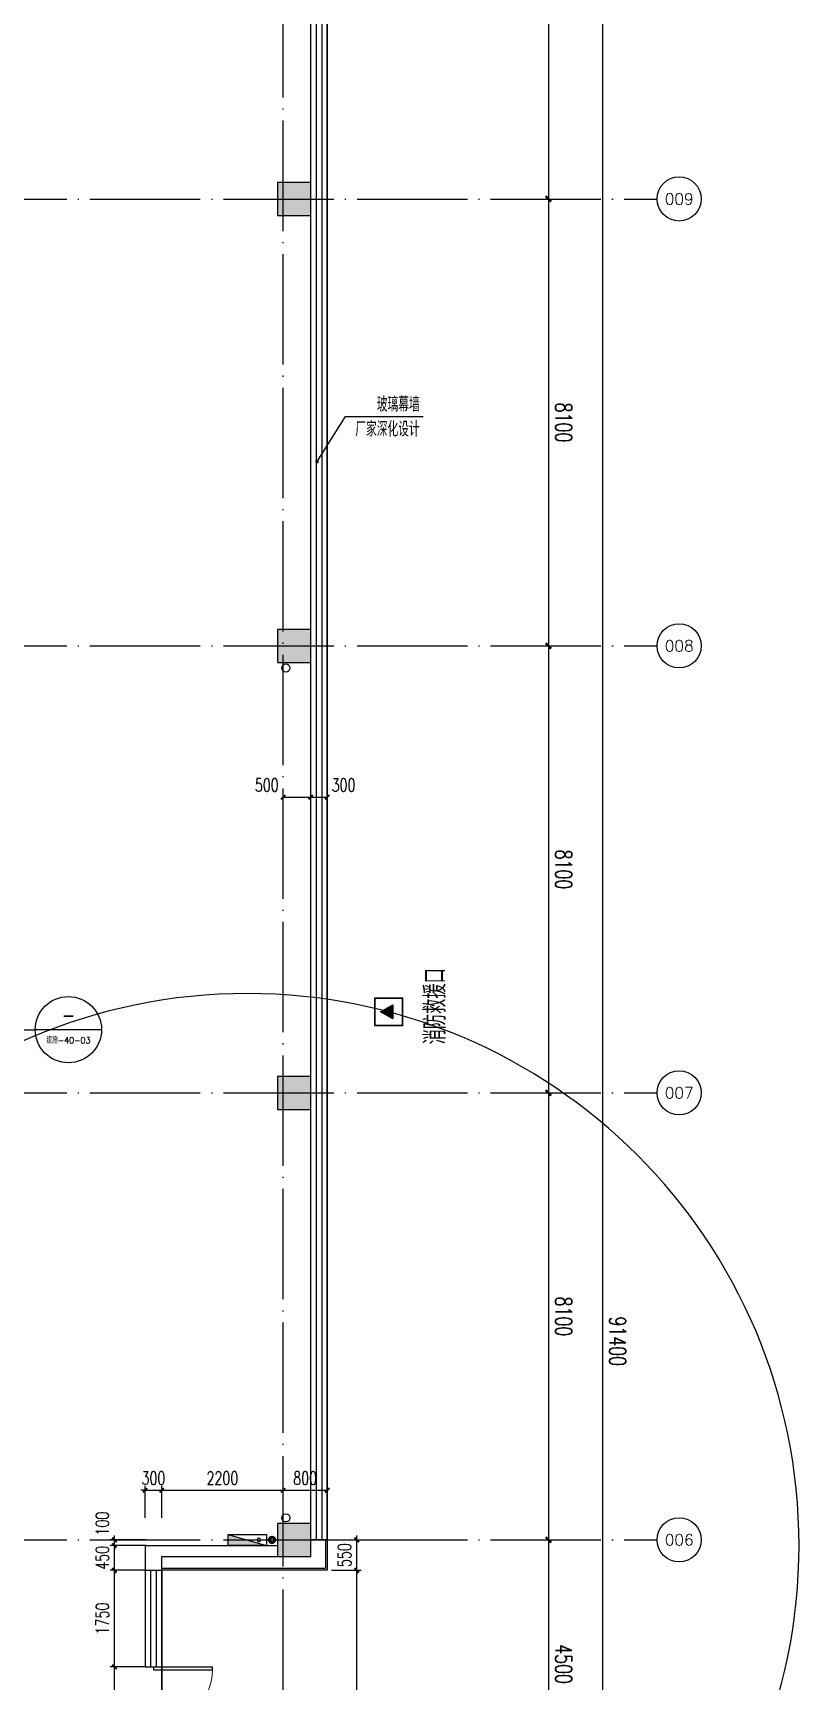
# Model space of a CAD drawing. Extents: x -1313754 to 847533, y 489853 to 941203.
# Drawn here: x -133387 to -119503, y 780662 to 810529 of the extents above; entities that cross this region are included whole.
import ezdxf
from ezdxf.enums import TextEntityAlignment as Align

# ---------------------------------------------------------------- set-up
doc = ezdxf.new("R2010")
doc.units = 0
doc.header["$LTSCALE"] = 1000
doc.header["$MEASUREMENT"] = 0
doc.linetypes.add('DOTE', pattern=[2.42, 2, -0.2, 0.02, -0.2])
doc.layers.get('Defpoints').update_dxf_attribs({"color": 210})
for name, color, linetype in [('10平面$0$WINDOW', 4, 'Continuous'), ('A-AXIS-D', 1, 'Continuous'), ('A-AXIS-DOTE', 14, 'DOTE'), ('A-AXIS-DP', 126, 'Continuous'), ('A-AXIS-SYMB', 3, 'Continuous'), ('A-CURTAIN', 134, 'Continuous'), ('A-DRAIN', 142, 'Continuous'), ('A-LIN-V', 9, 'Continuous'), ('A-TEXT', 61, 'Continuous'), ('A-WINDOW', 140, 'Continuous'), ('AS-COLN', 6, 'Continuous'), ('AS-WALL', 40, 'Continuous'), ('AS-结构边线层', 200, 'Continuous'), ('CURTWALL', 4, 'Continuous'), ('PUB_HATCH', 8, 'Continuous'), ('PUB_TEXT', 7, 'Continuous'), ('RP-N2-01$0$$0$A-WIND-J', 1, 'Continuous'), ('RP-N2-01$0$A-WIND-J', 3, 'Continuous'), ('SB_ZF消火栓', 10, 'Continuous'), ('WINDOW', 4, 'Continuous')]:
    doc.layers.add(name, color=color, linetype=linetype)
doc.layers.add('A-加建区域', color=47, linetype='Continuous', plot=False)
doc.layers.add('LG-ZF消防', color=1, linetype='Continuous', lineweight=60)
doc.styles.add('_TCH_AXIS', font='COMPLEX', dxfattribs={"bigfont": 'GBCBIG'})
doc.styles.add('_TCH_DIM', font='SIMPLEX', dxfattribs={"bigfont": 'GBCBIG'})
doc.styles.add('_TCH_DIM_T3', font='SIMPLEX', dxfattribs={"width": 0.705882, "bigfont": 'GBCBIG'})
doc.styles.add('A-DIM_T3', font='SIMPLEX', dxfattribs={"width": 0.705882, "bigfont": 'GBCBIG'})
doc.dimstyles.new('_TCH_ARCH&&100', dxfattribs={"dimtxt": 297.5, "dimasz": 100, "dimexe": 100, "dimexo": 100, "dimgap": 126.25, "dimtad": 1, "dimdec": 0, "dimzin": 0, "dimdsep": 46, "dimtxsty": '_TCH_DIM_T3', "dimblk": 'ARCHTICK', "dimcen": 0.09, "dimclrt": 7, "dimazin": 2, "dimtfac": 1, "dimtdec": 0, "dimtix": 1, "dimtmove": 2, "dimatfit": 3, "dimfxl": 0, "dimtolj": 1, "dimtzin": 0, "dimarcsym": 0})
doc.dimstyles.new('_TCH_ARCH&&80', dxfattribs={"dimtxt": 238, "dimasz": 80, "dimexe": 80, "dimexo": 80, "dimgap": 101, "dimtad": 1, "dimdec": 0, "dimzin": 0, "dimdsep": 46, "dimtxsty": '_TCH_DIM_T3', "dimblk": 'ARCHTICK', "dimcen": 0.09, "dimclrt": 7, "dimazin": 2, "dimtfac": 1, "dimtdec": 0, "dimtix": 1, "dimtmove": 2, "dimatfit": 3, "dimfxl": 0, "dimtolj": 1, "dimtzin": 0, "dimarcsym": 0})
doc.dimstyles.new('A-DIM&&100', dxfattribs={"dimtxt": 297.5, "dimasz": 100, "dimexe": 100, "dimexo": 100, "dimgap": 126.25, "dimtad": 1, "dimdec": 0, "dimzin": 0, "dimdsep": 46, "dimtxsty": 'A-DIM_T3', "dimblk": 'ARCHTICK', "dimcen": 0.09, "dimclrt": 7, "dimazin": 2, "dimtfac": 1, "dimtdec": 0, "dimtix": 1, "dimtmove": 2, "dimatfit": 3, "dimfxl": 0, "dimtolj": 1, "dimtzin": 0, "dimarcsym": 0})

# ---------------------------------------------------------------- blocks, each defined once
blk = doc.blocks.new('_ArchTick')
at = {"color": 0, "linetype": 'ByBlock', "const_width": 0.4}
blk.add_lwpolyline([(-0.5, -0.5), (0.5, 0.5)], dxfattribs=at)
blk = doc.blocks.new('*D1306')
at = {"layer": 'A-AXIS-D', "color": 0, "lineweight": -2}
for p, q in [((95776, 10800), (96792, 10800)), ((96692, 10800), (96692, 2700)), ((95776, 2700), (96792, 2700))]:
    blk.add_line(p, q, dxfattribs=at)
at = {"layer": 'Defpoints', "color": 0}
for p in [(95676, 10800), (95676, 2700), (96692, 2700)]:
    blk.add_point(p, dxfattribs=at)
at = {"layer": 'A-AXIS-D', "color": 0, "lineweight": -2, "xscale": 100, "yscale": 100, "zscale": 100}
for p, rotation in [((96692, 10800), 90), ((96692, 2700), 270)]:
    blk.add_blockref('_ArchTick', p, dxfattribs=dict(at, rotation=rotation))
at = {"layer": 'A-AXIS-D', "color": 7, "insert": (96967, 6750), "char_height": 297.5, "attachment_point": 5, "rotation": 270, "style": 'A-DIM_T3'}
blk.add_mtext('\\A1;8100', dxfattribs=at)
blk = doc.blocks.new('*D1307')
at = {"layer": 'A-AXIS-D', "color": 0, "lineweight": -2}
for p, q in [((95776, 2700), (96792, 2700)), ((96692, 2700), (96692, -5400)), ((95776, -5400), (96792, -5400))]:
    blk.add_line(p, q, dxfattribs=at)
at = {"layer": 'Defpoints', "color": 0}
for p in [(95676, 2700), (95676, -5400), (96692, -5400)]:
    blk.add_point(p, dxfattribs=at)
at = {"layer": 'A-AXIS-D', "color": 0, "lineweight": -2, "xscale": 100, "yscale": 100, "zscale": 100}
for p, rotation in [((96692, 2700), 90), ((96692, -5400), 270)]:
    blk.add_blockref('_ArchTick', p, dxfattribs=dict(at, rotation=rotation))
at = {"layer": 'A-AXIS-D', "color": 7, "insert": (96967, -1350), "char_height": 297.5, "attachment_point": 5, "rotation": 270, "style": 'A-DIM_T3'}
blk.add_mtext('\\A1;8100', dxfattribs=at)
blk = doc.blocks.new('*D1308')
at = {"layer": 'A-AXIS-D', "color": 0, "lineweight": -2}
for p, q in [((95776, -5400), (96792, -5400)), ((96692, -5400), (96692, -13500)), ((95776, -13500), (96792, -13500))]:
    blk.add_line(p, q, dxfattribs=at)
at = {"layer": 'Defpoints', "color": 0}
for p in [(95676, -5400), (95676, -13500), (96692, -13500)]:
    blk.add_point(p, dxfattribs=at)
at = {"layer": 'A-AXIS-D', "color": 0, "lineweight": -2, "xscale": 100, "yscale": 100, "zscale": 100}
for p, rotation in [((96692, -5400), 90), ((96692, -13500), 270)]:
    blk.add_blockref('_ArchTick', p, dxfattribs=dict(at, rotation=rotation))
at = {"layer": 'A-AXIS-D', "color": 7, "insert": (96967, -9450), "char_height": 297.5, "attachment_point": 5, "rotation": 270, "style": 'A-DIM_T3'}
blk.add_mtext('\\A1;8100', dxfattribs=at)
blk = doc.blocks.new('*D1309')
at = {"layer": 'A-AXIS-D', "color": 0, "lineweight": -2}
for p, q in [((95776, -13500), (96792, -13500)), ((96692, -13500), (96692, -21600)), ((95776, -21600), (96792, -21600))]:
    blk.add_line(p, q, dxfattribs=at)
at = {"layer": 'Defpoints', "color": 0}
for p in [(95676, -13500), (95676, -21600), (96692, -21600)]:
    blk.add_point(p, dxfattribs=at)
at = {"layer": 'A-AXIS-D', "color": 0, "lineweight": -2, "xscale": 100, "yscale": 100, "zscale": 100}
for p, rotation in [((96692, -13500), 90), ((96692, -21600), 270)]:
    blk.add_blockref('_ArchTick', p, dxfattribs=dict(at, rotation=rotation))
at = {"layer": 'A-AXIS-D', "color": 7, "insert": (96967, -17550), "char_height": 297.5, "attachment_point": 5, "rotation": 270, "style": 'A-DIM_T3'}
blk.add_mtext('\\A1;8100', dxfattribs=at)
blk = doc.blocks.new('*D1310')
at = {"layer": 'A-AXIS-D', "color": 0, "lineweight": -2}
for p, q in [((95776, -21600), (96792, -21600)), ((96692, -21600), (96692, -26100)), ((95776, -26100), (96792, -26100))]:
    blk.add_line(p, q, dxfattribs=at)
at = {"layer": 'Defpoints', "color": 0}
for p in [(95676, -21600), (95676, -26100), (96692, -26100)]:
    blk.add_point(p, dxfattribs=at)
at = {"layer": 'A-AXIS-D', "color": 0, "lineweight": -2, "xscale": 100, "yscale": 100, "zscale": 100}
for p, rotation in [((96692, -21600), 90), ((96692, -26100), 270)]:
    blk.add_blockref('_ArchTick', p, dxfattribs=dict(at, rotation=rotation))
at = {"layer": 'A-AXIS-D', "color": 7, "insert": (96967, -23850), "char_height": 297.5, "attachment_point": 5, "rotation": 270, "style": 'A-DIM_T3'}
blk.add_mtext('\\A1;4500', dxfattribs=at)
blk = doc.blocks.new('*D1367')
at = {"layer": 'A-AXIS-D', "color": 0, "lineweight": -2}
for p, q in [((95876, 27700), (97772, 27700)), ((97672, 27700), (97672, -63700)), ((95876, -63700), (97772, -63700))]:
    blk.add_line(p, q, dxfattribs=at)
at = {"layer": 'Defpoints', "color": 0}
for p in [(95776, 27700), (95776, -63700), (97672, -63700)]:
    blk.add_point(p, dxfattribs=at)
at = {"layer": 'A-AXIS-D', "color": 0, "lineweight": -2, "xscale": 100, "yscale": 100, "zscale": 100}
for p, rotation in [((97672, 27700), 90), ((97672, -63700), 270)]:
    blk.add_blockref('_ArchTick', p, dxfattribs=dict(at, rotation=rotation))
at = {"layer": 'A-AXIS-D', "color": 7, "insert": (97947, -18000), "char_height": 297.5, "attachment_point": 5, "rotation": 270, "style": '_TCH_DIM_T3'}
blk.add_mtext('\\A1;91400', dxfattribs=at)
blk = doc.blocks.new('43243')
at = {"layer": 'AS-结构边线层'}
blk.add_lwpolyline([(-143954, 832220), (-143954, 741420), (-143154, 741420), (-143154, 741720), (-140454, 741720), (-140454, 741420), (-128354, 741420), (-128354, 741420), (-128354, 741820), (-128054, 741820), (-128054, 774220), (-128354, 774220), (-128354, 774520), (-131054, 774520), (-131054, 782920), (-128354, 782920), (-128354, 783220), (-128054, 783220), (-128054, 818320)], dxfattribs=at)
blk = doc.blocks.new('RP-N2-01$0$$0$xfjy')
at = {"layer": 'RP-N2-01$0$$0$A-WIND-J'}
h = blk.add_hatch(color=256, dxfattribs=at)
h.dxf.hatch_style = 1
h.paths.add_polyline_path([(1141876, -26214), (1142135, -26214), (1142005, -25989)])
at = {"layer": 'RP-N2-01$0$$0$A-WIND-J', "const_width": 25}
blk.add_lwpolyline([(1141755, -25889), (1141755, -26389), (1142255, -26389), (1142255, -25889)], close=True, dxfattribs=at)
at = {"layer": 'RP-N2-01$0$$0$A-WIND-J'}
for points in [[(1141755, -26389), (1142255, -26389), (1142255, -25889), (1141755, -25889)], [(1141876, -26214), (1142135, -26214), (1142005, -25989)]]:
    blk.add_lwpolyline(points, close=True, dxfattribs=at)
blk = doc.blocks.new('RP-N2-01$0$xfjy')
at = {"layer": 'RP-N2-01$0$$0$A-WIND-J'}
blk.add_blockref('RP-N2-01$0$$0$xfjy', (0, 0), dxfattribs=at)
blk = doc.blocks.new('1232')
at = {"layer": 'RP-N2-01$0$A-WIND-J', "xscale": -1.000000000000001, "rotation": 90}
blk.add_blockref('RP-N2-01$0$xfjy', (-153079, 1934795, 0), dxfattribs=at)
at = {"layer": 'A-TEXT', "style": '_TCH_DIM'}
blk.add_text('消防救援口', height=384.1, rotation=90, dxfattribs=at).set_placement((-125907, 792200, 0))
blk = doc.blocks.new('3132')
at = {"layer": 'A-AXIS-SYMB'}
for p in [(-136921, 792466), (-132145, 792466)]:
    blk.add_line(p, (-133345, 792466), dxfattribs=at)
blk.add_circle((-132745, 792466), 600, dxfattribs=at)
at = {"layer": 'PUB_TEXT', "style": '_TCH_DIM'}
for s, height, width, p, p2 in [('-', 365, 0.777778, (-132867, 792554), (-132624, 792554)), ('建施-40-03', 114.3, 0.947735, (-133146, 792218), (-132345, 792218))]:
    blk.add_text(s, height=height, dxfattribs=dict(at, width=width)).set_placement(p, p2, align=Align.FIT)
blk = doc.blocks.new('A$C5D961328')
at = {"layer": 'SB_ZF消火栓'}
blk.add_hatch(color=256, dxfattribs=at).paths.add_polyline_path([(0, 40), (700, 40), (700, 240)])
at = {"layer": 'A-LIN-V', "ltscale": 500}
blk.add_circle((350, 40), 10001, dxfattribs=at)
at = {"layer": 'SB_ZF消火栓'}
for p, q in [((700, 240), (0, 240)), ((0, 240), (0, 40)), ((700, 240), (0, 40)), ((0, 40), (700, 40)), ((700, 240), (700, 40))]:
    blk.add_line(p, q, dxfattribs=at)
at = {"layer": 'SB_ZF消火栓', "color": 1}
blk.add_circle((140, 140), 32.5, dxfattribs=at)
blk = doc.blocks.new('43242343')
at = {"layer": 'LG-ZF消防', "linetype": 'Continuous'}
blk.add_circle((-129054, 783220), 50, dxfattribs=at)
blk = doc.blocks.new('234243242332')
at = {"layer": 'LG-ZF消防', "linetype": 'Continuous'}
blk.add_blockref('43242343', (0, 0), dxfattribs=at)
at = {"layer": 'SB_ZF消火栓', "xscale": -1}
blk.add_blockref('A$C5D961328', (-129154, 783080), dxfattribs=at)
blk = doc.blocks.new('3213121')
at = {"layer": 'A-DRAIN', "color": 3}
for centre in [(371196, 799020), (371196, 783620)]:
    blk.add_circle(centre, 75, dxfattribs=at)
blk = doc.blocks.new('w4324323333')
at = {"layer": 'AS-COLN'}
for p, q in [((-128354, 807820), (-128954, 807820)), ((-128954, 807820), (-128954, 807220)), ((-128354, 807220), (-128354, 807820)), ((-128954, 807220), (-128354, 807220)), ((-128354, 799720), (-128954, 799720)), ((-128954, 799720), (-128954, 799120)), ((-128354, 799120), (-128354, 799720)), ((-128954, 799120), (-128354, 799120)), ((-128354, 791620), (-128954, 791620)), ((-128954, 791620), (-128954, 791020)), ((-128354, 791020), (-128354, 791620)), ((-128954, 791020), (-128354, 791020)), ((-128354, 783520), (-128954, 783520)), ((-128954, 783520), (-128954, 782920)), ((-128354, 782920), (-128354, 783520)), ((-128954, 782920), (-128354, 782920))]:
    blk.add_line(p, q, dxfattribs=at)
blk = doc.blocks.new('*D596')
at = {"layer": 'A-AXIS-DP', "color": 0, "lineweight": -2}
for p, q in [((-127974, 782670), (-127440, 782670)), ((-127520, 774770), (-127520, 782670)), ((-127974, 774770), (-127440, 774770))]:
    blk.add_line(p, q, dxfattribs=at)
at = {"layer": 'Defpoints', "color": 0}
for p in [(-128054, 782670), (-127520, 782670), (-128054, 774770)]:
    blk.add_point(p, dxfattribs=at)
at = {"layer": 'A-AXIS-DP', "color": 0, "lineweight": -2, "xscale": 80, "yscale": 80, "zscale": 80}
for p, rotation in [((-127520, 782670), 90), ((-127520, 774770), 270)]:
    blk.add_blockref('_ArchTick', p, dxfattribs=dict(at, rotation=rotation))
at = {"layer": 'A-AXIS-DP', "color": 7, "insert": (-127740, 778720), "char_height": 238, "attachment_point": 5, "rotation": 90, "style": '_TCH_DIM_T3'}
blk.add_mtext('\\A1;7900', dxfattribs=at)
blk = doc.blocks.new('*D597')
at = {"layer": 'A-AXIS-DP', "color": 0, "lineweight": -2}
for p, q in [((-127974, 783220), (-127440, 783220)), ((-127520, 783220), (-127520, 783300)), ((-127520, 782670), (-127520, 783220)), ((-127974, 782670), (-127440, 782670)), ((-127520, 782670), (-127520, 782590))]:
    blk.add_line(p, q, dxfattribs=at)
at = {"layer": 'Defpoints', "color": 0}
for p in [(-128054, 783220), (-127520, 783220), (-128054, 782670)]:
    blk.add_point(p, dxfattribs=at)
at = {"layer": 'A-AXIS-DP', "color": 0, "lineweight": -2, "xscale": 80, "yscale": 80, "zscale": 80}
for p, rotation in [((-127520, 783220), 270), ((-127520, 782670), 90)]:
    blk.add_blockref('_ArchTick', p, dxfattribs=dict(at, rotation=rotation))
at = {"layer": 'A-AXIS-DP', "color": 7, "insert": (-127740, 782945), "char_height": 238, "attachment_point": 5, "rotation": 90, "style": '_TCH_DIM_T3'}
blk.add_mtext('\\A1;550', dxfattribs=at)
blk = doc.blocks.new('*D871')
at = {"layer": 'A-AXIS-DP', "color": 0, "lineweight": -2}
for p, q in [((-128854, 796150), (-128854, 796760)), ((-128854, 796680), (-128354, 796680)), ((-128354, 796150), (-128354, 796760))]:
    blk.add_line(p, q, dxfattribs=at)
at = {"layer": 'Defpoints', "color": 0}
for p in [(-128354, 796680), (-128854, 796070), (-128354, 796070)]:
    blk.add_point(p, dxfattribs=at)
at = {"layer": 'A-AXIS-DP', "color": 0, "lineweight": -2, "xscale": 80, "yscale": 80, "zscale": 80, "rotation": 180}
blk.add_blockref('_ArchTick', (-128854, 796680), dxfattribs=at)
at = {"layer": 'A-AXIS-DP', "color": 0, "lineweight": -2, "xscale": 80, "yscale": 80, "zscale": 80}
blk.add_blockref('_ArchTick', (-128354, 796680), dxfattribs=at)
at = {"layer": 'A-AXIS-DP', "color": 7, "insert": (-129150, 796900), "char_height": 238, "attachment_point": 5, "style": '_TCH_DIM_T3'}
blk.add_mtext('\\A1;500', dxfattribs=at)
blk = doc.blocks.new('*D872')
at = {"layer": 'A-AXIS-DP', "color": 0, "lineweight": -2}
for p, q in [((-128354, 796150), (-128354, 796760)), ((-128354, 796680), (-128054, 796680)), ((-128054, 796150), (-128054, 796760))]:
    blk.add_line(p, q, dxfattribs=at)
at = {"layer": 'Defpoints', "color": 0}
for p in [(-128054, 796680), (-128354, 796070), (-128054, 796070)]:
    blk.add_point(p, dxfattribs=at)
at = {"layer": 'A-AXIS-DP', "color": 0, "lineweight": -2, "xscale": 80, "yscale": 80, "zscale": 80, "rotation": 180}
blk.add_blockref('_ArchTick', (-128354, 796680), dxfattribs=at)
at = {"layer": 'A-AXIS-DP', "color": 0, "lineweight": -2, "xscale": 80, "yscale": 80, "zscale": 80}
blk.add_blockref('_ArchTick', (-128054, 796680), dxfattribs=at)
at = {"layer": 'A-AXIS-DP', "color": 7, "insert": (-127758, 796900), "char_height": 238, "attachment_point": 5, "style": '_TCH_DIM_T3'}
blk.add_mtext('\\A1;300', dxfattribs=at)
blk = doc.blocks.new('*D1064')
at = {"layer": 'A-AXIS-DP', "color": 0, "lineweight": -2}
for p, q in [((-131334, 780920), (-131990, 780920)), ((-131910, 776520), (-131910, 780920)), ((-131334, 776520), (-131990, 776520))]:
    blk.add_line(p, q, dxfattribs=at)
at = {"layer": 'Defpoints', "color": 0}
for p in [(-131910, 780920), (-131254, 780920), (-131254, 776520)]:
    blk.add_point(p, dxfattribs=at)
at = {"layer": 'A-AXIS-DP', "color": 0, "lineweight": -2, "xscale": 80, "yscale": 80, "zscale": 80}
for p, rotation in [((-131910, 780920), 90), ((-131910, 776520), 270)]:
    blk.add_blockref('_ArchTick', p, dxfattribs=dict(at, rotation=rotation))
at = {"layer": 'A-AXIS-DP', "color": 7, "insert": (-132130, 778720), "char_height": 238, "attachment_point": 5, "rotation": 90, "style": '_TCH_DIM_T3'}
blk.add_mtext('\\A1;4400', dxfattribs=at)
blk = doc.blocks.new('*D1065')
at = {"layer": 'A-AXIS-DP', "color": 0, "lineweight": -2}
for p, q in [((-131334, 782670), (-131990, 782670)), ((-131910, 780920), (-131910, 782670)), ((-131334, 780920), (-131990, 780920))]:
    blk.add_line(p, q, dxfattribs=at)
at = {"layer": 'Defpoints', "color": 0}
for p in [(-131910, 782670), (-131254, 782670), (-131254, 780920)]:
    blk.add_point(p, dxfattribs=at)
at = {"layer": 'A-AXIS-DP', "color": 0, "lineweight": -2, "xscale": 80, "yscale": 80, "zscale": 80}
for p, rotation in [((-131910, 782670), 90), ((-131910, 780920), 270)]:
    blk.add_blockref('_ArchTick', p, dxfattribs=dict(at, rotation=rotation))
at = {"layer": 'A-AXIS-DP', "color": 7, "insert": (-132130, 781795), "char_height": 238, "attachment_point": 5, "rotation": 90, "style": '_TCH_DIM_T3'}
blk.add_mtext('\\A1;1750', dxfattribs=at)
blk = doc.blocks.new('*D1066')
at = {"layer": 'A-AXIS-DP', "color": 0, "lineweight": -2}
for p, q in [((-131334, 783120), (-131990, 783120)), ((-131910, 783120), (-131910, 783200)), ((-131910, 782670), (-131910, 783120)), ((-131334, 782670), (-131990, 782670)), ((-131910, 782670), (-131910, 782590))]:
    blk.add_line(p, q, dxfattribs=at)
at = {"layer": 'Defpoints', "color": 0}
for p in [(-131910, 783120), (-131254, 783120), (-131254, 782670)]:
    blk.add_point(p, dxfattribs=at)
at = {"layer": 'A-AXIS-DP', "color": 0, "lineweight": -2, "xscale": 80, "yscale": 80, "zscale": 80}
for p, rotation in [((-131910, 783120), 270), ((-131910, 782670), 90)]:
    blk.add_blockref('_ArchTick', p, dxfattribs=dict(at, rotation=rotation))
at = {"layer": 'A-AXIS-DP', "color": 7, "insert": (-132130, 782895), "char_height": 238, "attachment_point": 5, "rotation": 90, "style": '_TCH_DIM_T3'}
blk.add_mtext('\\A1;450', dxfattribs=at)
blk = doc.blocks.new('*D1067')
at = {"layer": 'A-AXIS-DP', "color": 0, "lineweight": -2}
for p, q in [((-131334, 783220), (-131990, 783220)), ((-131334, 783120), (-131990, 783120)), ((-131910, 783220), (-131910, 783300)), ((-131910, 783120), (-131910, 783220)), ((-131910, 783120), (-131910, 783040))]:
    blk.add_line(p, q, dxfattribs=at)
at = {"layer": 'Defpoints', "color": 0}
for p in [(-131910, 783220), (-131254, 783220), (-131254, 783120)]:
    blk.add_point(p, dxfattribs=at)
at = {"layer": 'A-AXIS-DP', "color": 0, "lineweight": -2, "xscale": 80, "yscale": 80, "zscale": 80}
for p, rotation in [((-131910, 783220), 270), ((-131910, 783120), 90)]:
    blk.add_blockref('_ArchTick', p, dxfattribs=dict(at, rotation=rotation))
at = {"layer": 'A-AXIS-DP', "color": 7, "insert": (-132130, 783516), "char_height": 238, "attachment_point": 5, "rotation": 90, "style": '_TCH_DIM_T3'}
blk.add_mtext('\\A1;100', dxfattribs=at)
blk = doc.blocks.new('*D1068')
at = {"layer": 'A-AXIS-DP', "color": 0, "lineweight": -2}
for p, q in [((-128854, 783620), (-128854, 784200)), ((-128854, 784120), (-128054, 784120)), ((-128054, 783620), (-128054, 784200))]:
    blk.add_line(p, q, dxfattribs=at)
at = {"layer": 'Defpoints', "color": 0}
for p in [(-128054, 784120), (-128854, 783540), (-128054, 783540)]:
    blk.add_point(p, dxfattribs=at)
at = {"layer": 'A-AXIS-DP', "color": 0, "lineweight": -2, "xscale": 80, "yscale": 80, "zscale": 80, "rotation": 180}
blk.add_blockref('_ArchTick', (-128854, 784120), dxfattribs=at)
at = {"layer": 'A-AXIS-DP', "color": 0, "lineweight": -2, "xscale": 80, "yscale": 80, "zscale": 80}
blk.add_blockref('_ArchTick', (-128054, 784120), dxfattribs=at)
at = {"layer": 'A-AXIS-DP', "color": 7, "insert": (-128454, 784340), "char_height": 238, "attachment_point": 5, "style": '_TCH_DIM_T3'}
blk.add_mtext('\\A1;800', dxfattribs=at)
blk = doc.blocks.new('*D1069')
at = {"layer": 'A-AXIS-DP', "color": 0, "lineweight": -2}
for p, q in [((-131054, 783620), (-131054, 784200)), ((-131054, 784120), (-128854, 784120)), ((-128854, 783620), (-128854, 784200))]:
    blk.add_line(p, q, dxfattribs=at)
at = {"layer": 'Defpoints', "color": 0}
for p in [(-128854, 784120), (-131054, 783540), (-128854, 783540)]:
    blk.add_point(p, dxfattribs=at)
at = {"layer": 'A-AXIS-DP', "color": 0, "lineweight": -2, "xscale": 80, "yscale": 80, "zscale": 80, "rotation": 180}
blk.add_blockref('_ArchTick', (-131054, 784120), dxfattribs=at)
at = {"layer": 'A-AXIS-DP', "color": 0, "lineweight": -2, "xscale": 80, "yscale": 80, "zscale": 80}
blk.add_blockref('_ArchTick', (-128854, 784120), dxfattribs=at)
at = {"layer": 'A-AXIS-DP', "color": 7, "insert": (-129954, 784340), "char_height": 238, "attachment_point": 5, "style": '_TCH_DIM_T3'}
blk.add_mtext('\\A1;2200', dxfattribs=at)
blk = doc.blocks.new('*D1070')
at = {"layer": 'A-AXIS-DP', "color": 0, "lineweight": -2}
for p, q in [((-131354, 784120), (-131434, 784120)), ((-131354, 783620), (-131354, 784200)), ((-131354, 784120), (-131054, 784120)), ((-131054, 783620), (-131054, 784200)), ((-131054, 784120), (-130974, 784120))]:
    blk.add_line(p, q, dxfattribs=at)
at = {"layer": 'Defpoints', "color": 0}
for p in [(-131054, 784120), (-131354, 783540), (-131054, 783540)]:
    blk.add_point(p, dxfattribs=at)
at = {"layer": 'A-AXIS-DP', "color": 0, "lineweight": -2, "xscale": 80, "yscale": 80, "zscale": 80}
blk.add_blockref('_ArchTick', (-131354, 784120), dxfattribs=at)
at = {"layer": 'A-AXIS-DP', "color": 0, "lineweight": -2, "xscale": 80, "yscale": 80, "zscale": 80, "rotation": 180}
blk.add_blockref('_ArchTick', (-131054, 784120), dxfattribs=at)
at = {"layer": 'A-AXIS-DP', "color": 7, "insert": (-131204, 784340), "char_height": 238, "attachment_point": 5, "style": '_TCH_DIM_T3'}
blk.add_mtext('\\A1;300', dxfattribs=at)
blk = doc.blocks.new('10平面$0$$DorLib2D$00000001')
for p, q in [((0.45, 0.975), (0.5, 0.975)), ((0.45, 0), (0.45, 0.975)), ((0.5, 0), (0.5, 0.975)), ((0.5, 0), (0.45, 0))]:
    blk.add_line(p, q)
at = {"lineweight": 13}
blk.add_arc((0.475, 0), 0.975, 91.4693, 180, dxfattribs=at)
blk = doc.blocks.new('dote')
at = {"layer": 'A-AXIS-D'}
for centre in [(99061.5, 2701.1), (99061.5, -5398.9), (99061.5, -13498.9), (99061.5, -21598.9)]:
    blk.add_circle(centre, 400, dxfattribs=at)
at = {"layer": 'A-AXIS-DOTE'}
for p, q in [((91882.2, -264080), (91882.2, 36662.3)), ((76282.2, 2700), (98661.5, 2700)), ((76282.2, -5400), (98661.5, -5400)), ((76282.2, -13500), (98661.5, -13500)), ((76282.2, -21600), (98661.5, -21600))]:
    blk.add_line(p, q, dxfattribs=at)
at = {"layer": 'PUB_TEXT', "style": '_TCH_AXIS'}
for s, p, p2 in [('009', (98800.5, 2599.6), (99322.4, 2599.6)), ('008', (98800.5, -5500.4), (99322.4, -5500.4)), ('007', (98800.5, -13600.4), (99322.4, -13600.4)), ('006', (98800.5, -21700.4), (99322.4, -21700.4))]:
    blk.add_text(s, height=202.97, dxfattribs=at).set_placement(p, p2, align=Align.FIT)
at = {"layer": 'A-AXIS-D'}
for base, p1, p2, dimstyle, picture, middle in [((97671.9, -63700), (95776.4, 27700), (95776.4, -63700), '_TCH_ARCH&&100', '*D1367', (97946.9, -18000)), ((96692.2, 2700), (95676.4, 10800), (95676.4, 2700), 'A-DIM&&100', '*D1306', (96967.2, 6750)), ((96692.2, -5400), (95676.4, 2700), (95676.4, -5400), 'A-DIM&&100', '*D1307', (96967.2, -1350)), ((96692.2, -13500), (95676.4, -5400), (95676.4, -13500), 'A-DIM&&100', '*D1308', (96967.2, -9450)), ((96692.2, -21600), (95676.4, -13500), (95676.4, -21600), 'A-DIM&&100', '*D1309', (96967.2, -17550)), ((96692.2, -26100), (95676.4, -21600), (95676.4, -26100), 'A-DIM&&100', '*D1310', (96967.2, -23850))]:
    dim = blk.add_linear_dim(base=base, p1=p1, p2=p2, angle=270, dimstyle=dimstyle, override={"dimgap": 0}, dxfattribs=at)
    dim.commit()
    dim.dimension.update_dxf_attribs({"geometry": picture, "text_midpoint": middle, "dimtype": 161, "text_rotation": 270})

msp = doc.modelspace()

# ---------------------------------------------------------------- hatches: boundary and pattern name
at = {"layer": 'PUB_HATCH'}
for points in [[(-128954.2, 807220), (-128354.2, 807220), (-128354.2, 807820), (-128954.2, 807820)], [(-128954.2, 799120), (-128354.2, 799120), (-128354.2, 799720), (-128954.2, 799720)], [(-128954.2, 791020), (-128354.2, 791020), (-128354.2, 791620), (-128954.2, 791620)], [(-128954.2, 782920), (-128354.2, 782920), (-128354.2, 783520), (-128954.2, 783520)]]:
    msp.add_hatch(color=256, dxfattribs=at).paths.add_polyline_path(points)

# ---------------------------------------------------------------- linework, layer by layer
at = {"layer": '10平面$0$WINDOW'}
msp.add_line((-131054.2, 780920), (-131054.2, 779820), dxfattribs=at)
at = {"layer": 'A-AXIS-SYMB'}
for p, q in [((-128238.7, 802760), (-127724.5, 803580)), ((-127724.5, 803580), (-126314.5, 803580))]:
    msp.add_line(p, q, dxfattribs=at)
at = {"layer": 'A-AXIS-SYMB', "const_width": 32}
msp.add_lwpolyline([(-128247.2, 802746.4, 1), (-128230.2, 802773.6, 1)], format="xyb", close=True, dxfattribs=at)
at = {"layer": 'A-CURTAIN'}
for points in [[(-128054.2, 783220), (-128054.2, 782670), (-131054.2, 782670)], [(-128084.2, 783220), (-128084.2, 782700), (-131054.2, 782700)]]:
    msp.add_lwpolyline(points, dxfattribs=at)
at = {"layer": 'AS-WALL'}
for p, q in [((-131354.2, 783120), (-128954.2, 783120)), ((-131354.2, 783120), (-131354.2, 782670)), ((-128954.2, 783120), (-128954.2, 782920)), ((-131054.2, 782920), (-128954.2, 782920)), ((-131054.2, 782670), (-131054.2, 782920)), ((-131354.2, 782670), (-131054.2, 782670))]:
    msp.add_line(p, q, dxfattribs=at)
at = {"layer": 'CURTWALL'}
for p, q in [((-128354.2, 818220), (-128354.2, 783220)), ((-128254.2, 818220), (-128254.2, 783220)), ((-128154.2, 818220), (-128154.2, 783220)), ((-128054.2, 818220), (-128054.2, 783220)), ((-128054.2, 783220), (-128354.2, 783220))]:
    msp.add_line(p, q, dxfattribs=at)
at = {"layer": 'WINDOW'}
for p, q in [((-131354.2, 782670), (-131354.2, 780920)), ((-131254.2, 782670), (-131254.2, 780920)), ((-131154.2, 782670), (-131154.2, 780920)), ((-131054.2, 782670), (-131054.2, 780920)), ((-131354.2, 780920), (-131054.2, 780920))]:
    msp.add_line(p, q, dxfattribs=at)

# ---------------------------------------------------------------- block references
msp.add_blockref('1232', (0, 0))
at = {"layer": '10平面$0$WINDOW', "xscale": -1100, "yscale": 1100, "zscale": 300, "rotation": 270.0000000014833}
msp.add_blockref('10平面$0$$DorLib2D$00000001', (-131204.2, 780370), dxfattribs=at)
at = {"layer": 'A-AXIS-DP'}
msp.add_blockref('3132', (0, 0), dxfattribs=at)
at = {"layer": 'A-WINDOW'}
msp.add_blockref('43243', (0, 0), dxfattribs=at)
at = {"layer": 'A-加建区域'}
msp.add_blockref('3213121', (-500000, 0), dxfattribs=at)
at = {"layer": 'AS-COLN'}
msp.add_blockref('w4324323333', (0, 0), dxfattribs=at)
at = {"layer": 'AS-WALL'}
msp.add_blockref('dote', (-220736.4, 804820), dxfattribs=at)
at = {"layer": 'SB_ZF消火栓', "linetype": 'Continuous'}
msp.add_blockref('234243242332', (0, 0), dxfattribs=at)

# ---------------------------------------------------------------- texts
at = {"layer": 'PUB_TEXT', "style": '_TCH_DIM'}
for s, p in [('玻璃幕墙', (-127155.1, 803664)), ('厂家深化设计', (-127545.3, 803216))]:
    msp.add_text(s, height=270.07, dxfattribs=at).set_placement(p)

# ---------------------------------------------------------------- dimensions: what is measured, and where the dimension line sits
at = {"layer": 'A-AXIS-DP'}
for base, p1, p2, angle, picture, middle in [((-128354.2, 796680), (-128854.2, 796070), (-128354.2, 796070), 360, '*D871', (-129150.2, 796900)), ((-128054.2, 796680), (-128354.2, 796070), (-128054.2, 796070), 360, '*D872', (-127758.2, 796900)), ((-131909.7, 783220), (-131254.2, 783120), (-131254.2, 783220), 90, '*D1067', (-132129.7, 783516))]:
    dim = msp.add_linear_dim(base=base, p1=p1, p2=p2, angle=angle, dimstyle='_TCH_ARCH&&80', dxfattribs=at)
    dim.commit()
    dim.dimension.update_dxf_attribs({"geometry": picture, "text_midpoint": middle, "dimtype": 129})
for p1, p2, distance, picture, middle in [((-131354.2, 783540), (-131054.2, 783540), 580, '*D1070', (-131204.2, 784340)), ((-131054.2, 783540), (-128854.2, 783540), 580, '*D1069', (-129954.2, 784340)), ((-128854.2, 783540), (-128054.2, 783540), 580, '*D1068', (-128454.2, 784340)), ((-131254.2, 782670), (-131254.2, 783120), 655.5, '*D1066', (-132129.7, 782895)), ((-128054.2, 782670), (-128054.2, 783220), -534.2, '*D597', (-127740, 782945)), ((-131254.2, 780920), (-131254.2, 782670), 655.5, '*D1065', (-132129.7, 781795)), ((-128054.2, 774770), (-128054.2, 782670), -534.2, '*D596', (-127740, 778720)), ((-131254.2, 776520), (-131254.2, 780920), 655.5, '*D1064', (-132129.7, 778720))]:
    dim = msp.add_aligned_dim(p1=p1, p2=p2, distance=distance, dimstyle='_TCH_ARCH&&80', dxfattribs=at)
    dim.commit()
    dim.dimension.update_dxf_attribs({"geometry": picture, "text_midpoint": middle})

doc.saveas('drawing.dxf')
